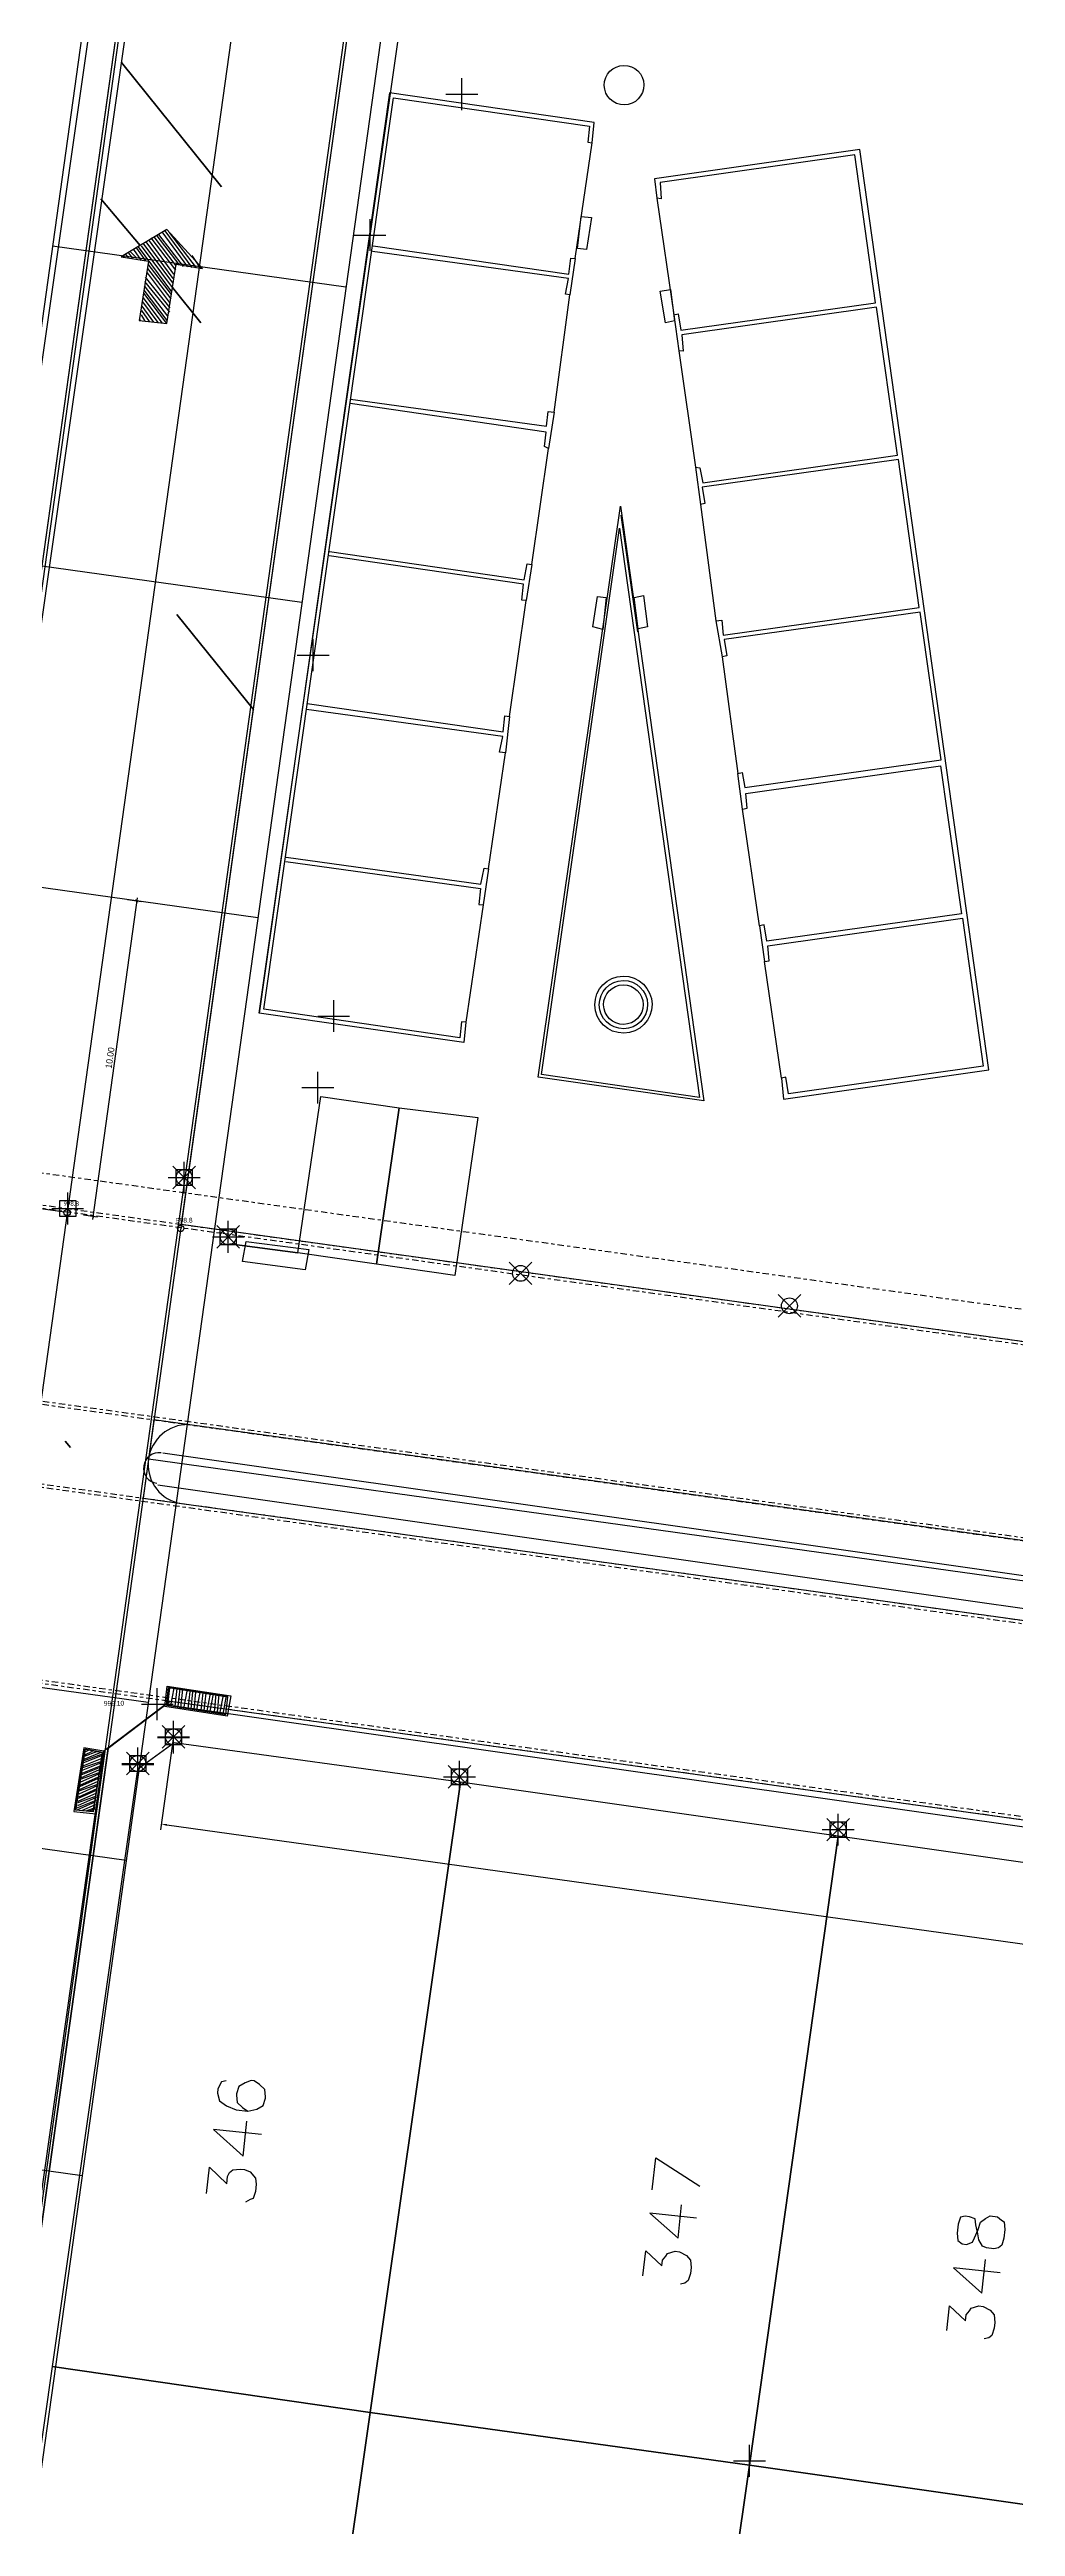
# Model space of a CAD drawing. Header units: metres. Extents: x 678 to 2349, y 417 to 1219.
# Drawn here: x 1058.3 to 1088.6, y 990.7 to 1068.5 of the extents above; entities that cross this region are included whole.
import ezdxf

# ---------------------------------------------------------------- set-up
doc = ezdxf.new("R2010")
doc.units = ezdxf.units.M
doc.header["$PDMODE"] = 32
doc.header["$PDSIZE"] = 1.5
doc.linetypes.add('CENTRO1', pattern=[0.44, 0.2, -0.08, 0.08, -0.08])
for name, color, linetype in [('12-CONDICIONES EXISTENTES', 2, 'Continuous'), ('C-ANNO-MATC-TEXT', 150, 'Continuous'), ('C-ROAD-CNTR-N', 92, 'Continuous'), ('C-ROAD-PROF-TEXT', 11, 'Continuous'), ('linea 1', 1, 'Continuous'), ('V-NODE', 1, 'Continuous')]:
    doc.layers.add(name, color=color, linetype=linetype)
doc.layers.add('PDF2_area escolar', color=7, linetype='Continuous', true_color=0x989898)
doc.layers.add('PDF_Geometry', color=7, linetype='Continuous', true_color=0x797979)
doc.styles.add('CITY2', font='stylu.ttf', dxfattribs={"height": 0.2})
doc.styles.get("Standard").update_dxf_attribs({"font": 'arial.ttf'})
doc.dimstyles.new('COTAS2', dxfattribs={"dimtxt": 0.02, "dimasz": 0.1, "dimexe": 0.15, "dimexo": 0.08, "dimgap": 0.05, "dimtad": 1, "dimzin": 0, "dimdsep": 46, "dimtxsty": 'CITY2', "dimblk": 'ARCHTICK', "dimcen": 1, "dimdle": 0.1, "dimclrd": 1, "dimclre": 1, "dimclrt": 2, "dimadec": 0, "dimazin": 0, "dimtfac": 1, "dimtofl": 0, "dimtmove": 0, "dimatfit": 3, "dimldrblk": 'ARCHTICK', "dimfxl": 0.18, "dimtolj": 1, "dimtzin": 0, "dimarcsym": 0})
doc.dimstyles.get("Standard").update_dxf_attribs({"dimtxt": 0.18, "dimasz": 0.18, "dimexe": 0.18, "dimexo": 0.0625, "dimgap": 0.09, "dimtad": 0, "dimtih": 1, "dimtoh": 1, "dimdec": 4, "dimzin": 0, "dimdsep": 46, "dimtxsty": 'Standard', "dimcen": 0.09, "dimadec": 0, "dimazin": 0, "dimtfac": 1, "dimtdec": 4, "dimtofl": 0, "dimtmove": 0, "dimatfit": 3, "dimfxl": 1, "dimtolj": 1, "dimtzin": 0, "dimarcsym": 0})

# ---------------------------------------------------------------- blocks, each defined once
blk = doc.blocks.new('*U2558')
at = {"color": 0, "linetype": 'ByBlock', "lineweight": -2, "transparency": 16777216}
for p, q in [((-1, 0), (1, 0)), ((0, -1), (0, 1))]:
    blk.add_line(p, q, dxfattribs=at)
blk.add_lwpolyline([(-0.5, -0.5), (-0.5, 0.5), (0.5, 0.5), (0.5, -0.5)], close=True, dxfattribs=at)
blk = doc.blocks.new('*U2939', base_point=(1061.034, 1014.68, 999.964))
at = {"layer": 'V-NODE', "color": 130, "lineweight": -2, "xscale": 0.5, "yscale": 0.5, "zscale": 0.5}
blk.add_blockref('*U2558', (1061.034, 1014.68, 999.964), dxfattribs=at)
blk = doc.blocks.new('*U2942', base_point=(1063.876, 1031.223, 999.501))
at = {"layer": 'V-NODE', "color": 130, "lineweight": -2, "xscale": 0.5, "yscale": 0.5, "zscale": 0.5}
blk.add_blockref('*U2558', (1063.876, 1031.223, 999.501), dxfattribs=at)
blk = doc.blocks.new('*U2945', base_point=(1062.491, 1033.084, 999.421))
at = {"layer": 'V-NODE', "color": 130, "lineweight": -2, "xscale": 0.5, "yscale": 0.5, "zscale": 0.5}
blk.add_blockref('*U2558', (1062.491, 1033.084, 999.421), dxfattribs=at)
blk = doc.blocks.new('*U2948', base_point=(1062.154, 1015.52, 999.999))
at = {"layer": 'V-NODE', "color": 130, "lineweight": -2, "xscale": 0.5, "yscale": 0.5, "zscale": 0.5}
blk.add_blockref('*U2558', (1062.154, 1015.52, 999.999), dxfattribs=at)
blk = doc.blocks.new('*U2951', base_point=(1071.134, 1014.266, 1000.117))
at = {"layer": 'V-NODE', "color": 130, "lineweight": -2, "xscale": 0.5, "yscale": 0.5, "zscale": 0.5}
blk.add_blockref('*U2558', (1071.134, 1014.266, 1000.117), dxfattribs=at)
blk = doc.blocks.new('*U2954', base_point=(1083.026, 1012.604, 1000.165))
at = {"layer": 'V-NODE', "color": 130, "lineweight": -2, "xscale": 0.5, "yscale": 0.5, "zscale": 0.5}
blk.add_blockref('*U2558', (1083.026, 1012.604, 1000.165), dxfattribs=at)
blk = doc.blocks.new('*U3012')
at = {"color": 0, "linetype": 'ByBlock', "lineweight": -2, "transparency": 16777216}
for p, q in [((-0.71, -0.71), (0.71, 0.71)), ((-0.71, 0.71), (0.71, -0.71))]:
    blk.add_line(p, q, dxfattribs=at)
blk.add_circle((0, 0), 0.5, dxfattribs=at)
blk = doc.blocks.new('*U3048', base_point=(1061.034, 1014.68, 999.964))
at = {"layer": 'V-NODE', "color": 50, "lineweight": -2, "xscale": 0.5, "yscale": 0.5, "zscale": 0.5}
blk.add_blockref('*U3012', (1061.034, 1014.68, 999.964), dxfattribs=at)
blk = doc.blocks.new('*U3051', base_point=(1063.876, 1031.223, 999.501))
at = {"layer": 'V-NODE', "color": 50, "lineweight": -2, "xscale": 0.5, "yscale": 0.5, "zscale": 0.5}
blk.add_blockref('*U3012', (1063.876, 1031.223, 999.501), dxfattribs=at)
blk = doc.blocks.new('*U3054', base_point=(1062.491, 1033.084, 999.421))
at = {"layer": 'V-NODE', "color": 50, "lineweight": -2, "xscale": 0.5, "yscale": 0.5, "zscale": 0.5}
blk.add_blockref('*U3012', (1062.491, 1033.084, 999.421), dxfattribs=at)
blk = doc.blocks.new('*U3057', base_point=(1062.154, 1015.52, 999.999))
at = {"layer": 'V-NODE', "color": 50, "lineweight": -2, "xscale": 0.5, "yscale": 0.5, "zscale": 0.5}
blk.add_blockref('*U3012', (1062.154, 1015.52, 999.999), dxfattribs=at)
blk = doc.blocks.new('*U3060', base_point=(1071.134, 1014.266, 1000.117))
at = {"layer": 'V-NODE', "color": 50, "lineweight": -2, "xscale": 0.5, "yscale": 0.5, "zscale": 0.5}
blk.add_blockref('*U3012', (1071.134, 1014.266, 1000.117), dxfattribs=at)
blk = doc.blocks.new('*U3063', base_point=(1083.026, 1012.604, 1000.165))
at = {"layer": 'V-NODE', "color": 50, "lineweight": -2, "xscale": 0.5, "yscale": 0.5, "zscale": 0.5}
blk.add_blockref('*U3012', (1083.026, 1012.604, 1000.165), dxfattribs=at)
blk = doc.blocks.new('*U3129', base_point=(1073.054, 1030.077, 999.513))
at = {"layer": 'V-NODE', "color": 50, "lineweight": -2, "xscale": 0.5, "yscale": 0.5, "zscale": 0.5}
blk.add_blockref('*U3012', (1073.054, 1030.077, 999.513), dxfattribs=at)
blk = doc.blocks.new('*U3132', base_point=(1081.497, 1029.056, 999.483))
at = {"layer": 'V-NODE', "color": 50, "lineweight": -2, "xscale": 0.5, "yscale": 0.5, "zscale": 0.5}
blk.add_blockref('*U3012', (1081.497, 1029.056, 999.483), dxfattribs=at)
blk = doc.blocks.new('base')
at = {"layer": 'PDF_Geometry', "lineweight": 25, "extrusion": (-0.000787417, 0.063364, 0.99799), "elevation": 0.026}
for points in [[(-314.355, -197.288), (-299.601, -195.681), (-292.744, -194.188), (-282.663, -192.111), (-274.476, -190.361), (-258.037, -185.154), (-248.029, -180.61), (-240.539, -177.71), (-228.643, -174.042), (-222.733, -172.714), (-217.384, -171.04), (-209.935, -169.248), (-202.16, -164.759), (-196.196, -160.284), (-195.073, -159.817), (-178.095, -157.457), (-154.298, -156.614), (-136.667, -154.611), (-124.436, -153.164), (-118.066, -151.474), (-100.79, -146.646), (-80.955, -140.967), (-73.385, -139.328), (-61.694, -135.822), (-40.504, -131.604), (-37.727, -130.872), (-17.661, -129.441), (1.311, -127.461), (21.092, -124.929), (41.006, -122.83), (47.376, -123.458), (63.592, -123.186), (81.402, -124.312), (85.639, -96.072), (88.705, -66.393), (92.811, -40.781), (97.16, -22.386), (100.596, -1.562), (102.483, 8.32), (109.691, 37.361), (117.528, 76.62), (126.217, 115.638), (131.513, 149.592), (134.682, 173.973), (136.916, 195.591), (139.956, 229.678), (141.558, 250.676), (142.614, 271.37), (143.252, 283.21), (147.066, 312.938), (152.58, 355.631), (153.554, 396.042), (150.869, 418.02), (151.777, 438.639), (150.959, 458.028), (151.777, 438.639), (150.869, 418.02), (153.554, 396.042), (152.58, 355.631), (147.066, 312.938), (143.252, 283.21), (142.614, 271.37), (141.558, 250.676), (139.956, 229.678), (136.916, 195.591), (134.682, 173.973), (131.513, 149.592), (126.217, 115.638), (117.528, 76.62), (109.691, 37.361), (102.483, 8.32), (100.596, -1.562), (97.16, -22.386), (92.811, -40.781), (88.705, -66.393), (85.639, -96.072), (81.402, -124.312), (63.592, -123.186), (47.376, -123.458), (41.006, -122.83), (21.092, -124.929), (1.311, -127.461), (-17.661, -129.441), (-37.727, -130.872), (-40.504, -131.604), (-61.694, -135.822), (-73.385, -139.328), (-80.955, -140.967), (-100.79, -146.646), (-118.066, -151.474), (-124.436, -153.164), (-136.667, -154.611), (-154.298, -156.614), (-178.095, -157.457), (-195.073, -159.817), (-196.196, -160.284), (-202.16, -164.759), (-209.935, -169.248), (-217.384, -171.04), (-222.733, -172.714), (-228.643, -174.042), (-240.539, -177.71), (-248.029, -180.61), (-258.037, -185.154), (-274.476, -190.361), (-282.663, -192.111), (-292.744, -194.188), (-299.601, -195.681), (-314.355, -197.288), (-312.178, -178.446), (-309.146, -157.898), (-306.876, -132.899), (-305.823, -118.002), (-298.643, -78.802), (-291.055, -45.077), (-282.252, -15.116), (-275.645, 10.473), (-270.319, 33.898), (-263.825, 63.164), (-258.15, 86.408), (-284.424, 123.888)], [(-212.717, -13.755), (-225.054, -11.852), (-224.271, -6.892), (-226.643, -6.56), (-224.271, -6.892), (-225.054, -11.852), (-212.717, -13.755), (-212.402, -16.529), (-210.533, -31.037), (-208.664, -45.544), (-208.205, -49.819), (-207.573, -57.268), (-206.945, -64.763), (-206.131, -70.704), (-205.316, -76.645), (-202.67, -97.785), (-200.074, -118.964), (-199.377, -121.645), (-195.323, -136.879), (-191.412, -136.748), (-190.561, -158.552), (-190.735, -159.226), (-195.073, -159.817), (-196.196, -160.284), (-202.16, -164.759), (-209.935, -169.248), (-213.277, -170.051), (-213.359, -169.577), (-218.448, -150.23), (-210.166, -148.075), (-219.749, -78.662), (-229.377, -9.244), (-211.582, -137.888)], [(-183.278, -24.583), (-189.381, -23.662), (-189.487, -24.159), (-189.624, -24.143), (-189.441, -23.005), (-188.857, -19.32), (-188.78, -18.68), (-182.363, -19.685), (-199.15, -127.84), (-199.177, -128.068), (-198.98, -128.741), (-196.947, -136.498), (-196.819, -136.977), (-195.323, -136.879)], [(-188.857, -19.32), (-188.72, -19.336), (-188.66, -18.833), (-182.517, -19.805), (-186.94, -48.44), (-193.083, -47.468), (-193.023, -46.965), (-193.16, -46.948), (-193.237, -47.588), (-186.82, -48.593), (-182.363, -19.685)], [(-192.582, -43.308), (-193.16, -46.948)], [(-198.112, -22.239), (-198.254, -21.109), (-198.397, -21.138), (-198.361, -21.606), (-204.484, -22.399), (-205.082, -17.736), (-198.958, -16.943), (-198.882, -17.463), (-198.739, -17.434), (-198.799, -16.777), (-205.254, -17.622), (-201.561, -46.632), (-195.107, -45.786), (-195.172, -45.176), (-195.657, -41.5), (-195.799, -41.53), (-195.876, -41.01), (-202, -41.803), (-201.402, -46.465), (-195.278, -45.673), (-195.309, -45.159), (-195.172, -45.176)], [(-178.962, -43.419), (-178.727, -43.772)], [(-179.1, -43.402), (-178.824, -43.807)], [(-179.909, -42.424), (-178.875, -43.847)], [(-179.926, -42.561), (-178.972, -43.882)], [(-179.942, -42.698), (-179.029, -43.967)], [(-179.959, -42.835), (-179.125, -44.002)], [(-179.975, -42.972), (-179.222, -44.037)], [(-180.037, -43.104), (-179.279, -44.123)], [(-180.054, -43.241), (-179.376, -44.157)], [(-180.151, -43.276), (-179.473, -44.192)], [(-180.282, -43.214), (-179.524, -44.232)], [(-180.42, -43.197), (-179.627, -44.313)], [(-180.557, -43.181), (-179.724, -44.347)], [(-180.694, -43.164), (-179.855, -44.285)], [(-186.242, -43.794), (-192.384, -42.822), (-192.445, -43.325), (-192.582, -43.308), (-192.399, -42.171), (-192.262, -42.188), (-192.368, -42.685), (-186.219, -43.611)], [(-178.419, -43.531), (-178.379, -43.582)], [(-178.557, -43.514), (-178.476, -43.617)], [(-178.694, -43.498), (-178.573, -43.651)], [(-178.831, -43.481), (-178.624, -43.692)], [(-179.865, -42.058), (-179.147, -43.026)], [(-179.882, -42.195), (-179.163, -43.163)], [(-179.898, -42.332), (-179.18, -43.3)], [(-180.831, -43.148), (-180.555, -43.552)], [(-179.605, -41.44), (-179.008, -42.254)], [(-179.742, -41.424), (-179.024, -42.391)], [(-179.753, -41.515), (-179.035, -42.483)], [(-179.77, -41.652), (-179.052, -42.62)], [(-179.832, -41.784), (-179.068, -42.757)], [(-179.849, -41.921), (-179.085, -42.894)], [(-191.861, -38.48), (-192.399, -42.171)], [(-178.92, -41.523), (-178.879, -41.574)], [(-179.057, -41.506), (-178.942, -41.706)], [(-179.194, -41.49), (-178.958, -41.843)], [(-179.331, -41.473), (-178.975, -41.98)], [(-179.468, -41.457), (-178.991, -42.117)], [(-195.657, -41.5), (-195.799, -40.37), (-196.283, -36.695), (-196.421, -36.679), (-196.503, -36.205), (-202.626, -36.997), (-202.029, -41.66), (-195.905, -40.868), (-195.936, -40.354), (-195.799, -40.37)], [(-185.475, -38.971), (-191.623, -38.045), (-191.679, -38.502), (-191.861, -38.48), (-191.678, -37.343), (-191.546, -37.405), (-191.601, -37.862), (-185.458, -38.834)], [(-191.1, -33.703), (-191.678, -37.343)], [(-196.283, -36.695), (-196.42, -35.519), (-196.859, -31.85), (-197.047, -31.873), (-197.084, -31.405), (-203.253, -32.192), (-202.655, -36.855), (-196.486, -36.068), (-196.563, -35.549), (-196.42, -35.519)], [(-194.411, -31.542), (-193.926, -35.217)], [(-184.76, -34.188), (-190.857, -33.222), (-190.963, -33.719), (-191.1, -33.703), (-190.917, -32.565), (-190.78, -32.582), (-190.84, -33.085), (-184.743, -34.051)], [(-190.339, -28.925), (-190.917, -32.565)], [(-196.859, -31.85), (-197.047, -30.714), (-197.486, -27.044), (-197.628, -27.073), (-197.71, -26.6), (-203.88, -27.387), (-203.282, -32.049), (-197.113, -31.263), (-197.189, -30.743), (-197.047, -30.714)], [(-183.999, -29.411), (-190.142, -28.439), (-190.202, -28.942), (-190.339, -28.925), (-190.202, -27.783), (-190.019, -27.805), (-190.125, -28.302), (-183.977, -29.228)], [(-189.624, -24.143), (-190.202, -27.783)], [(-197.628, -25.914), (-197.77, -25.943), (-197.734, -26.411), (-203.858, -27.204), (-204.455, -22.541), (-198.331, -21.749), (-198.255, -22.268), (-198.112, -22.239), (-197.628, -25.914), (-197.486, -27.044)], [(-183.261, -24.445), (-189.364, -23.525), (-189.303, -23.022), (-189.441, -23.005)], [(-198.739, -17.434), (-198.254, -21.109)], [(-231.879, 2.325), (-179.17, -5.88)], [(-179.003, -4.88), (-231.712, 3.325)], [(-267.999, 16.971), (-268.131, 15.874), (-179.142, 2.046), (-177.207, 3.482), (-171.285, 41.86)], [(-181.051, 2.369), (-179.188, 2.052), (-179.254, 1.503), (-181.117, 1.82)], [(-179.234, 2.057), (-179.3, 1.509)], [(-179.325, 2.068), (-179.437, 1.525)], [(-179.462, 2.085), (-179.528, 1.536)], [(-179.553, 2.096), (-179.62, 1.547)], [(-179.639, 2.152), (-179.711, 1.558)], [(-179.731, 2.163), (-179.843, 1.62)], [(-179.868, 2.18), (-179.934, 1.631)], [(-179.959, 2.191), (-180.025, 1.642)], [(-180.051, 2.202), (-180.117, 1.654)], [(-180.142, 2.213), (-180.254, 1.67)], [(-180.279, 2.23), (-180.345, 1.681)], [(-180.371, 2.241), (-180.437, 1.692)], [(-180.462, 2.252), (-180.574, 1.709)], [(-180.554, 2.263), (-180.665, 1.72)], [(-180.691, 2.279), (-180.757, 1.731)], [(-180.782, 2.29), (-180.848, 1.742)], [(-180.873, 2.301), (-180.985, 1.758)], [(-180.959, 2.358), (-181.077, 1.769)], [(-176.839, 5.386), (-177.156, 3.523), (-176.613, 3.411), (-176.29, 5.319)], [(-177.134, 3.705), (-176.501, 3.954)], [(-177.145, 3.614), (-176.512, 3.862)], [(-177.15, 3.568), (-176.569, 3.776)], [(-177.11, 3.517), (-176.574, 3.731)], [(-176.973, 3.501), (-176.585, 3.639)], [(-176.836, 3.484), (-176.591, 3.594)], [(-176.75, 3.427), (-176.602, 3.502)], [(-176.613, 3.411), (-176.613, 3.411)], [(-176.989, 4.523), (-176.407, 4.731)], [(-177, 4.431), (-176.413, 4.685)], [(-177.011, 4.34), (-176.424, 4.594)], [(-177.016, 4.294), (-176.429, 4.548)], [(-177.027, 4.203), (-176.44, 4.457)], [(-177.033, 4.157), (-176.451, 4.365)], [(-177.044, 4.066), (-176.457, 4.319)], [(-177.101, 3.98), (-176.468, 4.228)], [(-177.106, 3.934), (-176.473, 4.182)], [(-177.117, 3.843), (-176.484, 4.091)], [(-177.123, 3.797), (-176.495, 3.999)], [(-176.928, 5.025), (-176.296, 5.274)], [(-176.923, 5.071), (-176.336, 5.325)], [(-176.939, 4.934), (-176.352, 5.188)], [(-176.945, 4.888), (-176.363, 5.096)], [(-176.956, 4.797), (-176.369, 5.051)], [(-176.967, 4.705), (-176.38, 4.959)], [(-176.972, 4.66), (-176.385, 4.914)], [(-176.983, 4.568), (-176.396, 4.822)], [(-176.912, 5.163), (-176.473, 5.342)], [(-176.901, 5.254), (-176.61, 5.358)], [(-176.895, 5.3), (-176.701, 5.369)], [(-176.839, 5.386), (-176.839, 5.386)], [(-180.914, 13.899), (-180.771, 13.928), (-180.652, 14.145), (-180.636, 14.283), (-180.699, 14.522), (-180.912, 14.687), (-181.22, 14.817), (-181.586, 14.861), (-181.871, 14.802), (-182.071, 14.687), (-182.144, 14.464), (-182.149, 14.419), (-182.131, 14.185), (-181.965, 14.025), (-181.793, 13.912), (-181.702, 13.901), (-181.508, 13.97), (-181.309, 14.085), (-181.235, 14.308), (-181.23, 14.354), (-181.248, 14.588), (-181.414, 14.747), (-181.586, 14.861)], [(-182.006, 15.607), (-180.498, 15.425), (-181.415, 16.278), (-181.548, 15.181)], [(-180.256, 17.436), (-180.355, 16.614), (-180.894, 17.142), (-180.921, 16.914), (-180.984, 16.782), (-181.086, 16.702), (-181.32, 16.684), (-181.457, 16.7), (-181.635, 16.768), (-181.795, 16.973), (-181.819, 17.161), (-181.792, 17.39), (-181.718, 17.613), (-181.621, 17.647), (-181.473, 17.722)], [(-194.252, 17.5), (-194.373, 16.494), (-195.748, 17.402)], [(-195.627, 18.407), (-194.164, 18.231), (-195.041, 19.032), (-195.168, 17.981)], [(-193.927, 20.196), (-194.021, 19.419), (-194.52, 19.897), (-194.542, 19.714), (-194.65, 19.588), (-194.706, 19.502), (-194.946, 19.438), (-195.083, 19.455), (-195.301, 19.574), (-195.421, 19.727), (-195.439, 19.961), (-195.417, 20.144), (-195.344, 20.367), (-195.242, 20.448), (-195.099, 20.477)], [(-205.143, 20.249), (-203.68, 20.073), (-204.557, 20.874), (-204.684, 19.823)], [(-203.443, 22.038), (-203.537, 21.261), (-204.036, 21.739), (-204.058, 21.556), (-204.166, 21.43), (-204.222, 21.344), (-204.462, 21.28), (-204.599, 21.297), (-204.817, 21.416), (-204.937, 21.569), (-204.955, 21.803), (-204.933, 21.986), (-204.86, 22.209), (-204.758, 22.29), (-204.615, 22.319)]]:
    blk.add_lwpolyline(points, dxfattribs=at)
for points in [[(-158.259, -127.526), (-188.122, -122.908), (-189.472, -121.03), (-173.08, -15.378), (-171.202, -14.027), (-132.739, -20.006), (-131.388, -21.885), (-147.503, -125.622), (-149.221, -127.178)], [(-175.569, -38.727), (-177.417, -50.607), (-157.663, -53.683), (-155.814, -41.803)], [(-192.788, -44.628), (-193.108, -44.59), (-192.941, -43.59), (-192.666, -43.623)], [(-178.328, -43.542), (-179.191, -43.391), (-178.874, -41.528), (-179.742, -41.424), (-180.059, -43.287), (-180.877, -43.142), (-179.775, -44.388)], [(-195.237, -42.247), (-195.567, -42.299), (-195.68, -41.312), (-195.395, -41.254)], [(-193.913, -35.497), (-196.292, -16.755), (-191.104, -17.565)], [(-193.876, -34.806), (-196.166, -16.862), (-191.206, -17.646)], [(-194.309, -32.621), (-194.594, -32.679), (-194.707, -31.692), (-194.422, -31.633)], [(-193.155, -32.667), (-193.429, -32.634), (-193.308, -31.628), (-192.994, -31.712)], [(-184.271, -17.044), (-186.728, -16.655), (-185.95, -11.74), (-183.493, -12.129)], [(-186.728, -16.655), (-189.191, -16.312), (-188.407, -11.352), (-185.95, -11.74)], [(-181.35, -12.434), (-183.493, -12.129)], [(-183.707, -11.593), (-181.747, -11.876), (-181.87, -12.51), (-183.83, -12.228)], [(-181.091, 2.42), (-179.137, 2.092), (-179.214, 1.452), (-181.214, 1.786)], [(-179.254, 1.503), (-179.188, 2.052), (-181.051, 2.369), (-181.117, 1.82)], [(-188.387, 4.597), (-179.416, 3.238), (-178.249, 4.072), (-175.34, 22.826), (-185.306, 24.398)], [(-176.924, 5.442), (-177.207, 3.482), (-176.573, 3.36), (-176.239, 5.36)], [(-176.613, 3.411), (-177.156, 3.523), (-176.839, 5.386), (-176.29, 5.319)], [(-185.306, 24.398), (-197.192, 26.201), (-200.222, 6.441), (-188.387, 4.597)], [(-197.192, 26.201), (-209.026, 28.044), (-212.102, 8.289), (-200.222, 6.441)], [(-203.812, 18.976), (-203.83, 19.21), (-203.956, 19.318), (-204.093, 19.335), (-204.287, 19.265), (-204.35, 19.134), (-204.474, 18.87), (-204.547, 18.647), (-204.701, 18.527), (-204.849, 18.452), (-205.078, 18.479), (-205.204, 18.587), (-205.29, 18.644), (-205.308, 18.878), (-205.275, 19.152), (-205.201, 19.375), (-205.099, 19.456), (-204.956, 19.485), (-204.728, 19.457), (-204.596, 19.395), (-204.481, 19.196), (-204.457, 19.007), (-204.399, 18.722), (-204.375, 18.534), (-204.198, 18.466), (-204.061, 18.45), (-203.918, 18.479), (-203.845, 18.702)], [(-185.306, 24.398), (-175.34, 22.826), (-172.426, 41.626), (-173.265, 42.747), (-182.231, 44.152)], [(-182.231, 44.152), (-194.111, 46.001), (-197.192, 26.201), (-185.306, 24.398)], [(-194.111, 46.001), (-205.95, 47.798), (-209.026, 28.044), (-197.192, 26.201)]]:
    blk.add_lwpolyline(points, close=True, dxfattribs=at)
at = {"layer": 'PDF_Geometry', "color": 5, "lineweight": 40, "extrusion": (-0.000787417, 0.063364, 0.99799), "elevation": 0.026}
for points in [[(-181.511, -45.709), (-178.415, -49.652)], [(-178.926, -43.887), (-177.715, -45.378)], [(-180.81, -41.434), (-179.926, -42.561)], [(-182.309, -29.244), (-179.937, -32.265)], [(-176.274, -6.09), (-176.113, -6.295)]]:
    blk.add_lwpolyline(points, dxfattribs=at)
blk = doc.blocks.new('*D3153')
at = {"layer": 'Defpoints', "color": 0, "transparency": 16777216}
for p in [(1062.154, 1015.52, 999.999), (1156.906, 1002.274, 1002.036), (1156.535, 999.604)]:
    blk.add_point(p, dxfattribs=at)
at = {"layer": 'linea 1', "color": 0, "lineweight": -2, "transparency": 16777216}
for p, q in [((1062.145, 1015.458), (1061.748, 1012.6)), ((1061.951, 1012.754), (1108.621, 1006.265)), ((1156.357, 999.629), (1109.687, 1006.117)), ((1156.897, 1002.212), (1156.51, 999.426))]:
    blk.add_line(p, q, dxfattribs=at)
at = {"layer": 'linea 1', "color": 0, "transparency": 16777216}
for points in [[(1061.955, 1012.783), (1061.947, 1012.724), (1061.773, 1012.778)], [(1156.361, 999.659), (1156.352, 999.599), (1156.535, 999.604)]]:
    blk.add_solid(points, dxfattribs=at)
at = {"layer": 'linea 1', "color": 0, "transparency": 16777216, "insert": (1109.154, 1006.191), "char_height": 0.18, "attachment_point": 5}
blk.add_mtext('\\A1;95.6734', dxfattribs=at)
blk = doc.blocks.new('_ArchTick')
at = {"color": 0, "linetype": 'ByBlock', "const_width": 0.15}
blk.add_lwpolyline([(-0.5, -0.5), (0.5, 0.5)], dxfattribs=at)
blk = doc.blocks.new('*D4420')
at = {"layer": '12-CONDICIONES EXISTENTES', "color": 1, "lineweight": -2, "transparency": 16777216}
blk.add_line((1055.842, 1017.273), (1057.927, 1032.209), dxfattribs=at)
at = {"layer": '12-CONDICIONES EXISTENTES', "color": 1, "linetype": 'Continuous', "lineweight": -2, "transparency": 16777216}
for p, q in [((1058.737, 1031.995), (1057.765, 1032.13)), ((1056.679, 1017.257), (1055.707, 1017.393))]:
    blk.add_line(p, q, dxfattribs=at)
at = {"layer": 'Defpoints', "color": 0, "transparency": 16777216}
for p in [(1057.913, 1032.11), (1058.816, 1031.984, 996.877), (1056.758, 1017.246, 996.877)]:
    blk.add_point(p, dxfattribs=at)
at = {"layer": '12-CONDICIONES EXISTENTES', "color": 1, "lineweight": -2, "transparency": 16777216, "xscale": 0.1, "yscale": 0.1, "zscale": 0.1}
for p, rotation in [((1057.913, 1032.11), 82.05086577403303), ((1055.855, 1017.372), 262.0508657740331)]:
    blk.add_blockref('_ArchTick', p, dxfattribs=dict(at, rotation=rotation))
at = {"layer": '12-CONDICIONES EXISTENTES', "color": 2, "transparency": 16777216, "insert": (1056.731, 1024.762), "char_height": 0.2, "attachment_point": 5, "rotation": 82.05087, "style": 'CITY2'}
blk.add_mtext('\\A1;14.88', dxfattribs=at)
blk = doc.blocks.new('*U4421')
at = {"color": 0, "linetype": 'ByBlock', "lineweight": -2, "transparency": 16777216}
for p, q in [((-1, 0), (1, 0)), ((0, -1), (0, 1))]:
    blk.add_line(p, q, dxfattribs=at)
blk = doc.blocks.new('*U4634', base_point=(1080.242, 992.784, 1001.242))
at = {"layer": 'V-NODE', "color": 5, "lineweight": -2, "xscale": 0.5, "yscale": 0.5, "zscale": 0.5}
blk.add_blockref('*U4421', (1080.242, 992.784, 1001.242), dxfattribs=at)
blk = doc.blocks.new('*U4637', base_point=(1080.242, 992.784, 1001.242))
at = {"layer": 'V-NODE', "color": 5, "lineweight": -2, "xscale": 0.5, "yscale": 0.5, "zscale": 0.5}
blk.add_blockref('*U4421', (1080.242, 992.784, 1001.242), dxfattribs=at)
blk = doc.blocks.new('*U4724', base_point=(1071.206, 1067.114, 997.744))
at = {"layer": 'V-NODE', "color": 5, "lineweight": -2, "xscale": 0.5, "yscale": 0.5, "zscale": 0.5}
blk.add_blockref('*U4421', (1071.206, 1067.114, 997.744), dxfattribs=at)
blk = doc.blocks.new('*U4727', base_point=(1067.184, 1038.161, 999.151))
at = {"layer": 'V-NODE', "color": 5, "lineweight": -2, "xscale": 0.5, "yscale": 0.5, "zscale": 0.5}
blk.add_blockref('*U4421', (1067.184, 1038.161, 999.151), dxfattribs=at)
blk = doc.blocks.new('*U4730', base_point=(1066.685, 1035.911, 999.332))
at = {"layer": 'V-NODE', "color": 5, "lineweight": -2, "xscale": 0.5, "yscale": 0.5, "zscale": 0.5}
blk.add_blockref('*U4421', (1066.685, 1035.911, 999.332), dxfattribs=at)
blk = doc.blocks.new('*U4733', base_point=(1061.644, 1016.549, 999.955))
at = {"layer": 'V-NODE', "color": 5, "lineweight": -2, "xscale": 0.5, "yscale": 0.5, "zscale": 0.5}
blk.add_blockref('*U4421', (1061.644, 1016.549, 999.955), dxfattribs=at)
blk = doc.blocks.new('*U4736', base_point=(1062.151, 1015.5, 999.99))
at = {"layer": 'V-NODE', "color": 5, "lineweight": -2, "xscale": 0.5, "yscale": 0.5, "zscale": 0.5}
blk.add_blockref('*U4421', (1062.151, 1015.5, 999.99), dxfattribs=at)
blk = doc.blocks.new('*U4739', base_point=(1061.032, 1014.651, 999.962))
at = {"layer": 'V-NODE', "color": 5, "lineweight": -2, "xscale": 0.5, "yscale": 0.5, "zscale": 0.5}
blk.add_blockref('*U4421', (1061.032, 1014.651, 999.962), dxfattribs=at)
blk = doc.blocks.new('*U4796', base_point=(1066.541, 1049.493, 998.524))
at = {"layer": 'V-NODE', "color": 5, "lineweight": -2, "xscale": 0.5, "yscale": 0.5, "zscale": 0.5}
blk.add_blockref('*U4421', (1066.541, 1049.493, 998.524), dxfattribs=at)
blk = doc.blocks.new('*U4799', base_point=(1068.326, 1062.69, 997.969))
at = {"layer": 'V-NODE', "color": 5, "lineweight": -2, "xscale": 0.5, "yscale": 0.5, "zscale": 0.5}
blk.add_blockref('*U4421', (1068.326, 1062.69, 997.969), dxfattribs=at)
blk = doc.blocks.new('*D4905')
at = {"layer": '12-CONDICIONES EXISTENTES', "color": 1, "lineweight": -2, "transparency": 16777216}
blk.add_line((1061.019, 1041.874), (1059.608, 1031.772), dxfattribs=at)
at = {"layer": '12-CONDICIONES EXISTENTES', "color": 1, "linetype": 'Continuous', "lineweight": -2, "transparency": 16777216}
for p, q in [((1060.716, 1041.815), (1061.153, 1041.754)), ((1059.334, 1031.911), (1059.771, 1031.85))]:
    blk.add_line(p, q, dxfattribs=at)
at = {"layer": 'Defpoints', "color": 0, "transparency": 16777216}
for p in [(1060.637, 1041.826), (1059.255, 1031.922), (1059.622, 1031.871)]:
    blk.add_point(p, dxfattribs=at)
at = {"layer": '12-CONDICIONES EXISTENTES', "color": 1, "lineweight": -2, "transparency": 16777216, "xscale": 0.1, "yscale": 0.1, "zscale": 0.1}
for p, rotation in [((1061.005, 1041.775), 82.05294046130912), ((1059.622, 1031.871), 262.0529404613091)]:
    blk.add_blockref('_ArchTick', p, dxfattribs=dict(at, rotation=rotation))
at = {"layer": '12-CONDICIONES EXISTENTES', "color": 2, "transparency": 16777216, "insert": (1060.161, 1036.844), "char_height": 0.2, "attachment_point": 5, "rotation": 82.05294, "style": 'CITY2'}
blk.add_mtext('\\A1;10.00', dxfattribs=at)
blk = doc.blocks.new('*U4907')
at = {"color": 0, "linetype": 'ByBlock', "lineweight": -2, "transparency": 16777216}
for p, q in [((-1, 0), (1, 0)), ((0, -1), (0, 1))]:
    blk.add_line(p, q, dxfattribs=at)
blk.add_lwpolyline([(-0.5, -0.5), (-0.5, 0.5), (0.5, 0.5), (0.5, -0.5)], close=True, dxfattribs=at)

msp = doc.modelspace()

# ---------------------------------------------------------------- linework, layer by layer
for p, q in [((1061.54202, 1025.47574, 0.003), (1061.20038, 1023.01939, 997.203)), ((1112.83168, 1018.3421, 999.25155), (1061.54202, 1025.47574, 997.203)), ((1061.3712, 1024.24757, 498.603), (1112.66086, 1017.11392, 998.22728)), ((1061.19914, 1023.01956, 0.003), (1112.49003, 1015.88575, 1000.07097)), ((1062.04769, 1016.64186, 999.18561), (1059.97246, 1015.06446, 999.28413))]:
    msp.add_line(p, q)
for points, elevation in [([(919.37678, 1124.87898), (928.44625, 1127.20783), (938.13203, 1129.69493), (947.8178, 1132.18204), (957.504, 1134.66752), (965.79503, 1136.79648), (971.64582, 1138.39351), (976.65462, 1139.764), (986.49814, 1142.284), (996.19135, 1144.754), (1005.87903, 1147.23366), (1012.87306, 1149.02051), (1024.40007, 1151.98483), (1031.60043, 1152.37491), (1038.66008, 1152.75737), (1049.45178, 1153.34201), (1059.62252, 1153.89301), (1071.92978, 1154.55976), (1076.50099, 1154.80741), (1078.56662, 1147.42961), (1062.39922, 1031.6162), (1113.68579, 1024.48299), (1093.55556, 1156.78071)], 997.203), ([(919.37678, 1124.87898), (928.44625, 1127.20783), (938.13203, 1129.69493), (971.64582, 1138.39351), (976.65462, 1139.764), (986.501, 1142.28473), (996.19135, 1144.754), (1005.876, 1147.24552), (1012.87306, 1149.02051), (1024.38577, 1151.98115), (1031.60043, 1152.37491), (1038.66008, 1152.75737), (1049.45178, 1153.34201), (1059.62252, 1153.89301), (1071.92978, 1154.55976), (1076.13239, 1154.78744), (1079.62014, 1154.97639), (1062.39922, 1031.6162), (1112.55312, 1024.64053)], 997.203), ([(1148.45824, 962.00273), (1055.83999, 974.91793), (1054.69386, 976.41976), (1060.1024, 1015.16323), (1062.04769, 1016.64186), (1157.26353, 1003.39873)], 1002.11953)]:
    msp.add_lwpolyline(points, dxfattribs=dict(elevation=elevation))
at = {"elevation": 0.003}
msp.add_lwpolyline([(1055.41917, 1033.69195), (1054.1571, 1032.76256), (1015.11672, 1038.19251), (1013.82071, 1039.91108), (1028.25455, 1143.7276), (1030.3175, 1145.63878), (1031.94164, 1145.69979), (1039.028, 1145.966), (1048.25846, 1144.69252), (1058.15693, 1143.27009), (1069.06964, 1141.68885), (1070.26463, 1140.03573)], close=True, dxfattribs=at)
msp.add_arc((1062.60857, 1024.07483, 12.06344), 1.25, 89.101907, 254.6045791)
at = {"layer": '12-CONDICIONES EXISTENTES', "color": 1, "elevation": 996.877}
for points in [[(1067.56868, 1061.0526), (1058.358, 1062.3384)], [(1066.1861, 1051.14864), (1056.97542, 1052.43444)], [(1064.80352, 1041.24468), (1055.59284, 1042.53048)], [(1052.15265, 1017.8871), (1061.36398, 1016.60594)], [(1060.6696, 1011.63181), (1051.45892, 1012.91761)], [(1059.28702, 1001.72785), (1050.07634, 1003.01365)]]:
    msp.add_lwpolyline(points, dxfattribs=at)
at = {"layer": '12-CONDICIONES EXISTENTES', "color": 1, "linetype": 'CENTRO1', "elevation": 997.203}
for points in [[(960.31226, 1046.82463), (1160.5554, 1018.97374)], [(960.20032, 1045.72961), (1160.40387, 1017.88423)], [(960.48076, 1039.53189), (1159.56353, 1011.84238)], [(960.4946, 1039.63093), (1159.57731, 1011.94143)], [(960.13758, 1037.07575), (1159.22189, 1009.38603)], [(960.12374, 1036.97671), (1159.20812, 1009.28698)], [(959.29345, 1031.03443), (1158.38156, 1003.34419)]]:
    msp.add_lwpolyline(points, dxfattribs=at)
at = {"layer": '12-CONDICIONES EXISTENTES', "color": 7, "linetype": 'CENTRO1', "true_color": 0xffffff, "elevation": 997.203}
for points in [[(960.19931, 1045.83071), (1160.41764, 1017.98327)], [(959.27961, 1030.9354), (1158.36778, 1003.24514)]]:
    msp.add_lwpolyline(points, dxfattribs=at)
at = {"layer": '12-CONDICIONES EXISTENTES', "color": 1}
for centre in [(1058.8156, 1031.98362, 996.877), (1062.38128, 1031.48768, 996.877)]:
    msp.add_circle(centre, 0.1, dxfattribs=at)
at = {"layer": 'C-ROAD-CNTR-N', "color": 0, "linetype": 'Continuous', "lineweight": -3}
msp.add_line((1079.62014, 1154.97639, 0.003), (1038.89123, 863.21934, 0.003), dxfattribs=at)
at = {"layer": 'C-ROAD-CNTR-N', "color": 92, "linetype": 'Continuous', "lineweight": -3}
for p, q in [((1080.6884, 1155.03426, 0.003), (1039.93122, 863.07469, 0.003)), ((1075.00245, 1147.93632, 0.003), (1035.32555, 863.71527, 0.003)), ((1069.9566, 1145.42373, 0.003), (1030.71989, 864.35585, 0.003)), ((1071.09556, 1145.26474, 0.003), (1031.85892, 864.19738, 0.003)), ((1078.02833, 1144.29693, 0.003), (1038.79219, 863.23317, 0.003))]:
    msp.add_line(p, q, dxfattribs=at)
at = {"layer": 'C-ROAD-CNTR-N', "color": 7, "linetype": 'Continuous', "lineweight": -3}
for p, q in [((1070.99652, 1145.27856, 0.003), (1031.75988, 864.21121, 0.003)), ((1078.12788, 1144.28669, 0.003), (1038.89124, 863.21934, 0.003))]:
    msp.add_line(p, q, dxfattribs=at)
at = {"layer": 'PDF_Geometry', "lineweight": 25, "extrusion": (-0.000787417, 0.063364, 0.99799)}
for centre, radius in [((-1089.48492, -988.70889, 1060.76006), 0.6215), ((-1089.10558, -959.77274, 1060.76006), 0.89774), ((-1089.10558, -959.77274, 1060.76006), 0.75963), ((-1089.10558, -959.77274, 1060.76006), 0.62151), ((-1089.10557, -959.77275, 1060.76006), 0.6215)]:
    msp.add_circle(centre, radius, dxfattribs=at)
msp.add_arc((-1074.33991, -945.36823, 1060.76006), 0.48341, 261.1801031, 81.1787009, dxfattribs=at)

# ---------------------------------------------------------------- block references
at = {"layer": 'C-ANNO-MATC-TEXT', "lineweight": -2, "xscale": 0.5, "yscale": 0.5, "zscale": 0.5}
msp.add_blockref('*U4907', (1058.834, 1032.112, 998.798), dxfattribs=at)
msp.add_blockref('*U4907', (1058.834, 1032.112, 998.798), dxfattribs=at)
at = {"layer": 'PDF2_area escolar'}
msp.add_blockref('base', (882.736, 1016.336, 999.038), dxfattribs=at)
at = {"layer": 'V-NODE'}
for name, p in [('*U4724', (1071.208, 1067.112, 997.747)), ('*U4799', (1068.328, 1062.688, 997.972)), ('*U4796', (1066.543, 1049.491, 998.527)), ('*U4727', (1067.186, 1038.159, 999.154)), ('*U4730', (1066.687, 1035.909, 999.335)), ('*U2945', (1062.491, 1033.084, 999.421)), ('*U3054', (1062.491, 1033.084, 999.421)), ('*U2942', (1063.876, 1031.223, 999.501)), ('*U3051', (1063.876, 1031.223, 999.501)), ('*U3129', (1073.054, 1030.077, 999.513)), ('*U3132', (1081.497, 1029.056, 999.483)), ('*U4733', (1061.646, 1016.547, 999.958)), ('*U4736', (1062.153, 1015.498, 999.993)), ('*U2948', (1062.154, 1015.52, 999.999)), ('*U3057', (1062.154, 1015.52, 999.999)), ('*U2939', (1061.034, 1014.68, 999.964)), ('*U4739', (1061.034, 1014.649, 999.965)), ('*U3048', (1061.034, 1014.68, 999.964)), ('*U2951', (1071.134, 1014.266, 1000.117)), ('*U3060', (1071.134, 1014.266, 1000.117)), ('*U2954', (1083.026, 1012.604, 1000.165)), ('*U3063', (1083.026, 1012.604, 1000.165)), ('*U4634', (1080.244, 992.782, 1001.245)), ('*U4637', (1080.244, 992.782, 1001.245))]:
    msp.add_blockref(name, p, dxfattribs=at)

# ---------------------------------------------------------------- texts
at = {"layer": 'C-ROAD-PROF-TEXT', "color": 11, "linetype": 'Continuous', "lineweight": -3, "char_height": 0.15, "attachment_point": 8, "rotation": 0.5711077}
for s, insert in [('{\\fCalibri|b0|i0|c0|p34;\\H0.91667x;\\C256;998.8}', (1058.94344, 1032.19451)), ('{\\C2;998.8}', (1062.49318, 1031.66786, 0.003)), ('{\\C2;999.10}', (1060.28824, 1016.49447, 0.003))]:
    msp.add_mtext(s, dxfattribs=dict(at, insert=insert))

# ---------------------------------------------------------------- dimensions: what is measured, and where the dimension line sits
at = {"layer": '12-CONDICIONES EXISTENTES', "color": 1}
for p1, p2, distance, picture, middle in [((1060.63723, 1041.82629), (1059.25465, 1031.92232), 0.37123, '*D4905', (1060.1615, 1036.84421)), ((1056.75827, 1017.24585, 996.877), (1058.81618, 1031.98353, 996.877), 0.91153, '*D4420', (1056.73147, 1024.76211))]:
    dim = msp.add_aligned_dim(p1=p1, p2=p2, distance=distance, dimstyle='COTAS2', dxfattribs=at)
    dim.commit()
    dim.dimension.update_dxf_attribs({"geometry": picture, "text_midpoint": middle})
at = {"layer": 'linea 1'}
dim = msp.add_linear_dim(base=(1156.53484, 999.60422), p1=(1062.154, 1015.52, 999.999), p2=(1156.906, 1002.274, 1002.036), angle=172.0852933, dimstyle='Standard', override={"dimtmove": 1}, dxfattribs=at)
dim.commit()
dim.dimension.update_dxf_attribs({"geometry": '*D3153', "text_midpoint": (1109.15384, 1006.19127)})

doc.saveas('drawing.dxf')
